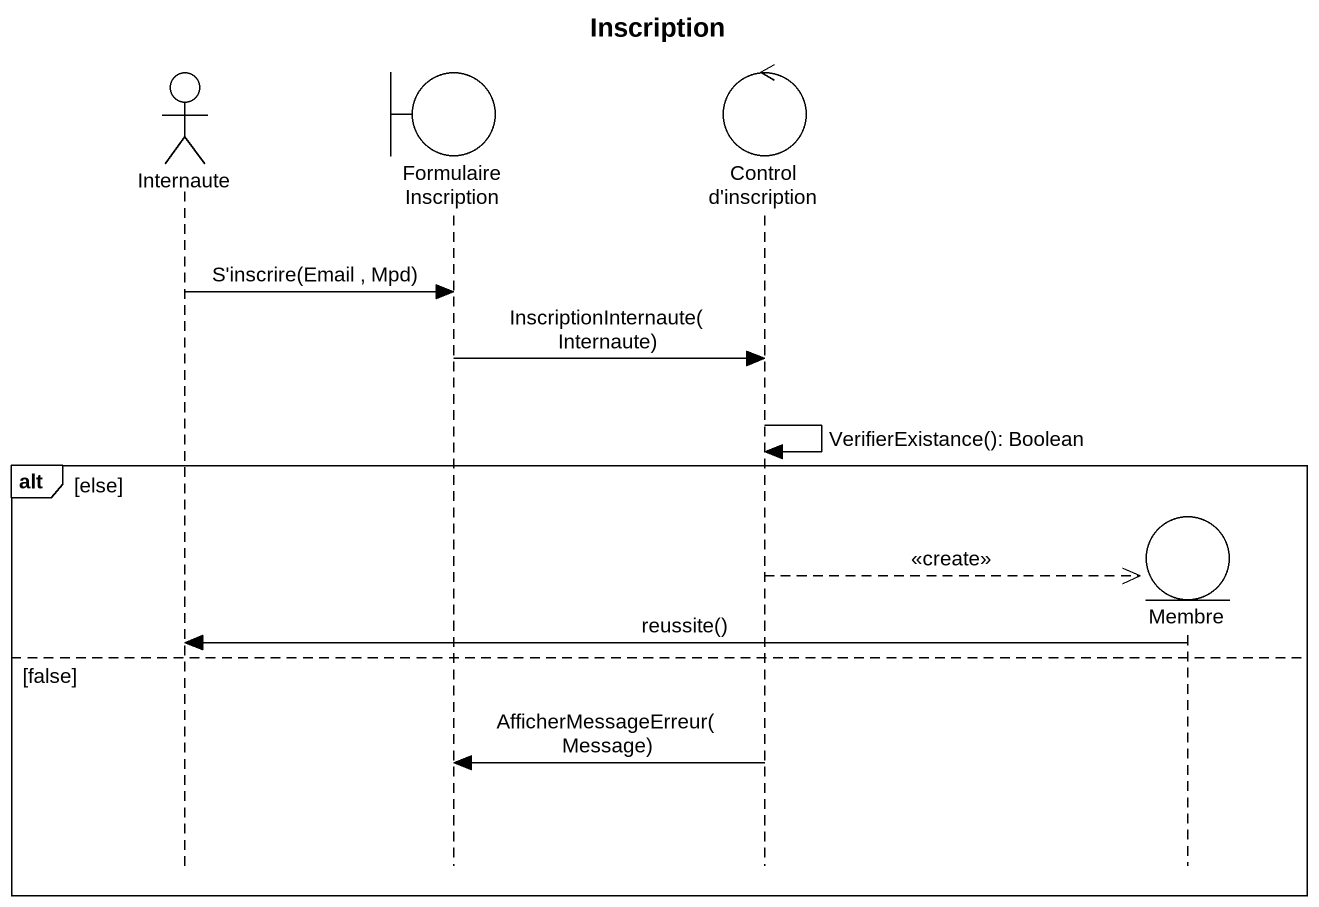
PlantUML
@startuml
title Inscription
hide footbox
actor Internaute
boundary "Formulaire Inscription" as Formulaire_Inscription
control "Control d'inscription" as Control_d_inscription
entity Membre

Internaute -> Formulaire_Inscription : S'inscrire(Email , Mpd)
Formulaire_Inscription -> Control_d_inscription : InscriptionInternaute(Internaute)
Control_d_inscription -> Control_d_inscription : VerifierExistance(): Boolean
alt else
  Control_d_inscription -->> Membre ** : <<create>>
  Membre -> Internaute : reussite()
else false
  Control_d_inscription -> Formulaire_Inscription : AfficherMessageErreur(Message)
end
@enduml
